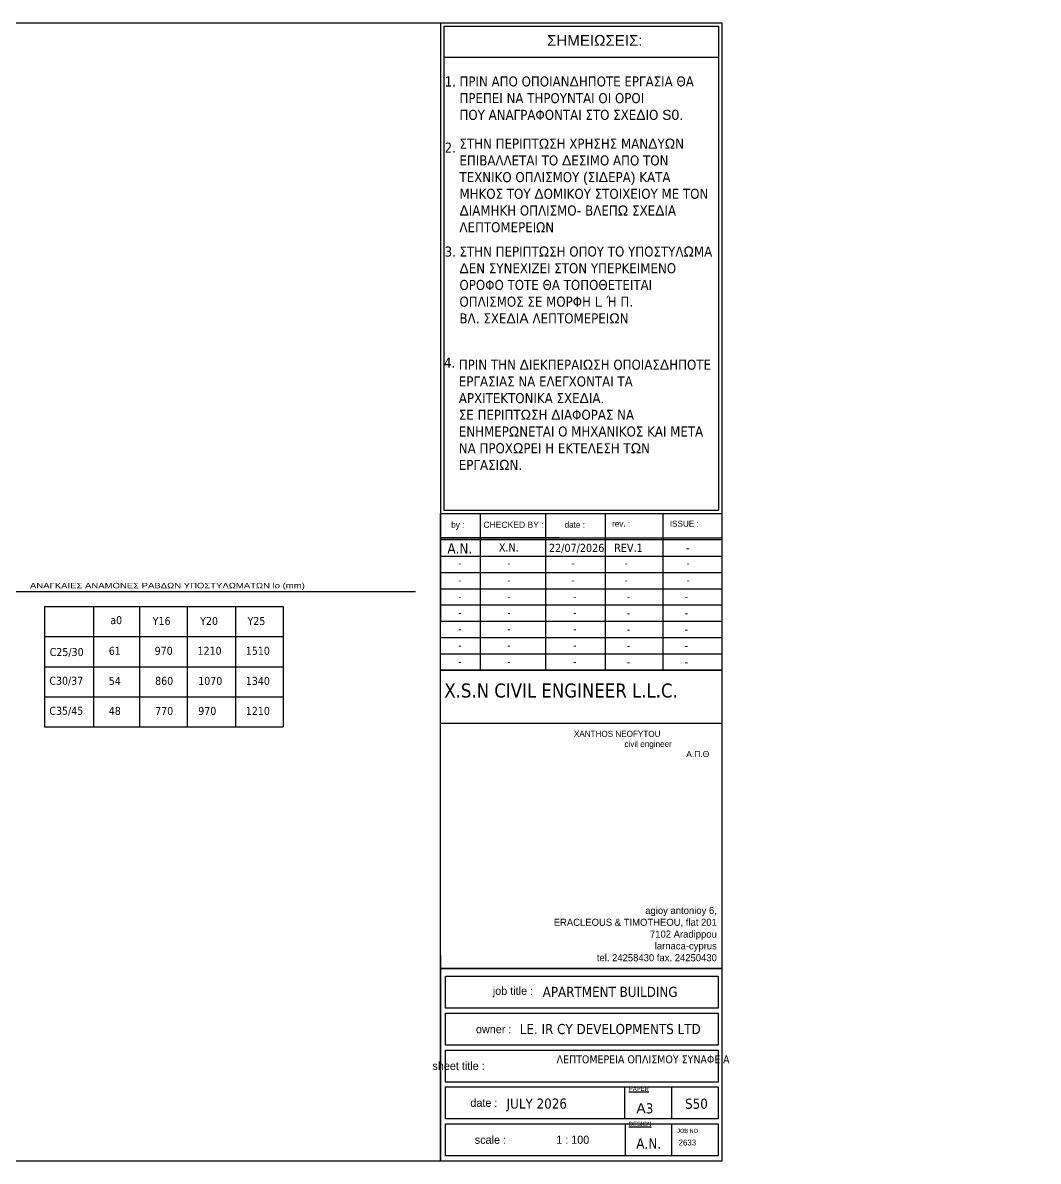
# Model space of a CAD drawing. Header units: millimetres. Extents: x -2171 to 1563, y -1758 to -1505.
# Drawn here: x 1410.67 to 1436.01, y -1619.64 to -1591.24 of the extents above; entities that cross this region are included whole.
import ezdxf

# ---------------------------------------------------------------- set-up
doc = ezdxf.new("R2010")
doc.units = ezdxf.units.MM
for name, color, linetype in [('-S-A3 PAGE', 3, 'Continuous'), ('-S_TEXT', 3, 'Continuous'), ('ANOIGMATA', 7, 'Continuous'), ('pinakaki', 153, 'Continuous')]:
    doc.layers.add(name, color=color, linetype=linetype)
doc.layers.add('TEXT', color=20, linetype='Continuous', lineweight=13)
doc.styles.add('S2Arl454_B_1248_161', font='arial.ttf', dxfattribs={"width": 1.247668, "height": 0.045415})
doc.styles.get("Standard").update_dxf_attribs({"font": 'tahoma.ttf'})

# ---------------------------------------------------------------- blocks, each defined once
blk = doc.blocks.new('PINAKAKI 1')
at = {"layer": '-S-A3 PAGE', "ltscale": 5}
blk.add_line((8.215, -1.285), (1.36, -1.285), dxfattribs=at)
at = {"color": 0}
for p, q in [((1.278, -0.415), (1.278, -15.374)), ((1.278, -0.415), (8.298, -0.415)), ((1.36, -0.497), (1.36, -12.571)), ((1.36, -0.497), (8.215, -0.497)), ((8.215, -0.497), (8.215, -12.571)), ((8.298, -0.415), (8.297, -12.653)), ((1.277, -12.653), (8.297, -12.653)), ((1.359, -12.571), (8.214, -12.571)), ((2.267, -12.653), (2.267, -16.563)), ((3.907, -16.563), (3.907, -12.653)), ((5.394, -16.563), (5.394, -12.653)), ((6.835, -16.563), (6.835, -12.653)), ((4.251, -13.262), (1.279, -13.262)), ((1.279, -13.262), (8.298, -13.262)), ((8.298, -13.313), (1.279, -13.313)), ((8.298, -13.262), (8.298, -13.313)), ((8.298, -17.893), (1.279, -17.893)), ((1.279, -23.681), (1.279, -28.815)), ((1.401, -24.996), (1.401, -24.197)), ((1.401, -25.917), (1.401, -25.119)), ((1.401, -26.839), (1.401, -26.04)), ((1.401, -27.76), (1.401, -26.961)), ((1.401, -28.682), (1.401, -27.883))]:
    blk.add_line(p, q, dxfattribs=at)
at = {"color": 3}
blk.add_line((8.298, -14.478), (8.298, -16.563), dxfattribs=at)
at = {"color": 0}
for points in [[(1.279, -12.653), (8.298, -12.653), (8.298, -16.563), (1.279, -16.563)], [(1.279, -12.653), (8.298, -12.653), (8.298, -16.563), (1.279, -16.563)], [(1.279, -16.563), (8.298, -16.563), (8.298, -24.01), (1.279, -24.01)], [(1.279, -24.01), (8.298, -24.01), (8.298, -28.815), (1.279, -28.815)]]:
    blk.add_lwpolyline(points, close=True, dxfattribs=at)
for points in [[(1.279, -13.72), (8.298, -13.72)], [(1.279, -14.126), (8.298, -14.126)], [(1.279, -14.532), (8.298, -14.532)], [(1.279, -14.938), (8.298, -14.938)], [(1.279, -15.345), (8.298, -15.345)], [(1.279, -15.751), (8.298, -15.751)], [(1.279, -16.157), (8.298, -16.157)], [(1.401, -24.197), (8.202, -24.197), (8.202, -24.996), (1.401, -24.996)], [(1.401, -25.119), (8.202, -25.119), (8.202, -25.917), (1.401, -25.917)], [(1.401, -26.04), (8.202, -26.04), (8.202, -26.839), (1.401, -26.839)], [(1.401, -26.961), (8.202, -26.961), (8.202, -27.76), (1.401, -27.76)], [(5.866, -26.961), (5.866, -27.76)], [(7.044, -26.961), (7.044, -27.76)], [(1.401, -27.883), (8.202, -27.883), (8.202, -28.682), (1.401, -28.682)], [(5.887, -27.883), (5.887, -28.682)], [(7.044, -27.883), (7.044, -28.682)]]:
    blk.add_lwpolyline(points, dxfattribs=at)
blk.add_lwpolyline([(1.279, -16.563), (8.298, -16.563)])
at = {"layer": '-S_TEXT', "color": 3}
for s, p in [('1.', (1.382, -2.005)), ('2.', (1.382, -3.655)), ('3.', (1.382, -6.248)), ('4.', (1.366, -9.017))]:
    blk.add_text(s, height=0.25, dxfattribs=at).set_placement(p)
at = {"layer": '-S_TEXT', "color": 3, "char_height": 0.25, "attachment_point": 1}
for s, insert in [('ΠΡΙΝ ΑΠΟ ΟΠΟΙΑΝ{\\fArial|b0|i0|c186|p34;Δ}ΗΠΟΤΕ ΕΡΓΑΣΙΑ ΘΑ ΠΡΕΠΕΙ ΝΑ ΤΗΡΟΥΝΤΑΙ ΟΙ ΟΡΟΙ\\PΠΟΥ ΑΝΑΓΡΑΦΟΝΤΑΙ ΣΤΟ ΣΧΕ{\\fArial|b0|i0|c186|p34;Δ}ΙΟ {\\fArial|b0|i0|c186|p34;S0.}', (1.751, -1.753)), ('ΣΤΗΝ ΠΕΡΙΠΤ{\\fArial|b0|i0|c186|p34;Ω}ΣΗ ΧΡΗΣΗΣ ΜΑΝ{\\fArial|b0|i0|c186|p34;Δ}Υ{\\fArial|b0|i0|c186|p34;Ω}Ν ΕΠΙΒΑΛΛΕΤΑΙ ΤΟ {\\fArial|b0|i0|c186|p34;Δ}ΕΣΙΜΟ ΑΠΟ ΤΟΝ ΤΕΧΝΙΚΟ ΟΠΛΙΣΜΟΥ {\\fArial|b0|i0|c186|p34;(}ΣΙ{\\fArial|b0|i0|c186|p34;Δ}ΕΡΑ{\\fArial|b0|i0|c186|p34;) }ΚΑΤΑ ΜΗΚΟΣ ΤΟΥ {\\fArial|b0|i0|c186|p34;Δ}ΟΜΙΚΟΥ ΣΤΟΙΧΕΙΟΥ ΜΕ ΤΟΝ {\\fArial|b0|i0|c186|p34;Δ}ΙΑΜΗΚΗ ΟΠΛΙΣΜΟ{\\fArial|b0|i0|c186|p34;- }ΒΛΕΠ{\\fArial|b0|i0|c186|p34;Ω }ΣΧΕ{\\fArial|b0|i0|c186|p34;Δ}ΙΑ ΛΕΠΤΟΜΕΡΕΙΩΝ', (1.751, -3.306)), ('ΣΤΗΝ ΠΕΡΙΠΤ{\\fArial|b0|i0|c186|p34;Ω}ΣΗ ΟΠΟΥ ΤΟ ΥΠΟΣΤΥΛ{\\fArial|b0|i0|c186|p34;Ω}ΜΑ {\\fArial|b0|i0|c186|p34;Δ}ΕΝ ΣΥΝΕΧΙΖΕΙ ΣΤΟΝ ΥΠΕΡΚΕΙΜΕΝΟ ΟΡΟΦΟ ΤΟΤΕ ΘΑ ΤΟΠΟΘΕΤΕΙΤΑΙ ΟΠΛΙΣΜΟΣ ΣΕ ΜΟΡΦΗ {\\fArial|b0|i0|c186|p34;L }Ή Π{\\fArial|b0|i0|c186|p34;.  \\P}ΒΛ{\\fArial|b0|i0|c186|p34;. }ΣΧΕ{\\fArial|b0|i0|c186|p34;Δ}Ι{\\fArial|b0|i0|c186|p34;A }ΛΕΠΤΟΜΕΡΕΙ{\\fArial|b0|i0|c186|p34;Ω}Ν', (1.751, -5.996)), ('ΠΡΙΝ ΤΗΝ {\\fArial|b0|i0|c186|p34;Δ}ΙΕΚΠΕΡΑΙ{\\fArial|b0|i0|c186|p34;Ω}ΣΗ ΟΠΟΙΑΣ{\\fArial|b0|i0|c186|p34;Δ}ΗΠΟΤΕ ΕΡΓΑΣΙΑΣ ΝΑ ΕΛΕΓΧΟΝΤΑΙ ΤΑ ΑΡΧΙΤΕΚΤΟΝΙΚΑ ΣΧΕ{\\fArial|b0|i0|c186|p34;Δ}ΙΑ{\\fArial|b0|i0|c186|p34;.\\P}ΣΕ ΠΕΡΙΠΤ{\\fArial|b0|i0|c186|p34;Ω}ΣΗ {\\fArial|b0|i0|c186|p34;Δ}ΙΑΦΟΡΑΣ ΝΑ ΕΝΗΜΕΡ{\\fArial|b0|i0|c186|p34;Ω}ΝΕΤΑΙ Ο ΜΗΧΑΝΙΚΟΣ ΚΑΙ ΜΕΤΑ ΝΑ ΠΡΟΧ{\\fArial|b0|i0|c186|p34;Ω}ΡΕΙ Η ΕΚΤΕΛΕΣΗ Τ{\\fArial|b0|i0|c186|p34;Ω}Ν ΕΡΓΑΣΙ{\\fArial|b0|i0|c186|p34;Ω}Ν{\\fArial|b0|i0|c186|p34;.}', (1.735, -8.819))]:
    blk.add_mtext_dynamic_manual_height_columns(s, width=6.38621, gutter_width=1, heights=[0], dxfattribs=dict(at, insert=insert))
at = {"layer": 'ANOIGMATA', "attachment_point": 1}
for s, insert, char_height, width in [('\\pi4.5494;{\\fBankGothic Lt BT|b0|i0|c0|p34;\\H1.5x;\\C7;XANTHOS NEOFYTOU\\P\\pi5.8103;civil engineer\\P\\pi7.351;\\fArial|b0|i0|c161|p34;Α.Π.Θ}', (0.057, -18.077), 0.10094, 7.9171), ('\\pxqr;{\\fBankGothic Lt BT|b0|i0|c161|p34;\\H1.1667x;\\C0;agioy antonioy 6,\\PERACLEOUS & TIMOTHEOU, flat 201\\P7102 Aradippou\\Plarnaca-cyprus\\Ptel. 24258430 fax. 24250430}', (0.114, -22.471), 0.15141, 8.05841), ('\\pxqr;{\\fBankGothic Lt BT|b0|i0|c0|p34;\\H1.5x;\\C7; \\H1.3333x; job title :}', (0.25, -24.463), 0.10094, 3.33818), ('\\A1;\\pxql;{\\H0.99983x;\\C7;APARTMENT BUILDING   \\H0.75013x; }', (3.827, -24.464), 0.25234, 5.34758), ('\\pxqr;{\\fBankGothic Lt BT|b0|i0|c0|p34;\\H1.5x;\\C7; \\H1.3333x; owner :}', (-0.291, -25.419), 0.10094, 3.33818), ('\\A1;{\\C7;LE. IR CY DEVELOPMENTS LTD  }', (3.255, -25.39), 0.2523, 5.34758), ('{\\fBankGothic Lt BT|b0|i0|c0|p34;\\C7;     sheet title :}', (0.701, -26.335), 0.20187, 3.33818), ('\\pxi8.03;{\\fBankGothic Lt BT|b0|i0|c161|p34;\\H0.5x;\\L\\C7;PAPER\\H2x;\\l }', (4.271, -26.955), 0.2125, 3.51387), ('\\pxqr;{\\fBankGothic Lt BT|b0|i0|c0|p34;\\C7; date :}', (-0.64, -27.256), 0.20187, 3.33818), ('{\\fTahoma|b0|i0|c0|p34;\\C7;JULY 2026}', (2.927, -27.25), 0.25234, 4.57511), ('\\pxi8.03;{\\fBankGothic Lt BT|b0|i0|c0|p34;\\H0.5x;\\L\\C7;DESIGN\\H2x;\\l }', (4.271, -27.831), 0.2125, 3.51387), ('\\pxi8.03;{\\fBankGothic Lt BT|b0|i0|c0|p34;\\C7;JOB NO}', (6.372, -28.006), 0.10094, 3.33818), ('\\pxqr;{\\fBankGothic Lt BT|b0|i0|c0|p34;\\C7; scale :}', (-0.425, -28.178), 0.20187, 3.33818), ('\\pxi8.03;{\\fBankGothic Lt BT|b0|i0|c161|p34;\\C7;2\\fBankGothic Lt BT|b0|i0|c0|p34;633}', (6.041, -28.275), 0.14671, 4.85205)]:
    blk.add_mtext(s, dxfattribs=dict(at, insert=insert, char_height=char_height, width=width))
at = {"layer": 'ANOIGMATA', "char_height": 0.25234, "attachment_point": 1}
for s, insert in [('{\\fArial|b0|i0|c186|p34;A}3', (6.163, -27.369)), ('A{\\fArial|b0|i0|c186|p34;.}N{\\fArial|b0|i0|c186|p34;.}', (6.163, -28.245))]:
    blk.add_mtext_dynamic_manual_height_columns(s, width=10.89316, gutter_width=1, heights=[0], dxfattribs=dict(at, insert=insert))
at = {"layer": 'pinakaki', "ltscale": 0.005, "insert": (3.937, -0.72), "char_height": 0.26955, "width": 6.67467, "attachment_point": 1}
blk.add_mtext('{\\fArial|b0|i0|c161|p34;ΣΗΜΕΙΩΣΕΙΣ:}', dxfattribs=at)
at = {"layer": 'TEXT', "insert": (16.19, -12.366), "char_height": 0.25391, "width": 1.26753, "attachment_point": 1}
blk.add_mtext('{\\fTahoma|b0|i0|c0|p34;\\H0.8x;\\C7; }', dxfattribs=at)
at = {"layer": 'TEXT', "color": 0, "attachment_point": 1}
for s, insert, char_height, width in [('\\pxqc;{\\fBankGothic Lt BT|b0|i0|c161|p34;\\C7;by :}', (1.252, -12.861), 0.15234, 0.91751), ('\\pxqc;{\\fArial|b0|i0|c186|p34;\\C7;CHECKED BY\\fBankGothic Lt BT|b0|i0|c161|p34; :}', (1.828, -12.861), 0.15234, 2.53906), ('\\pxqc;{\\fBankGothic Lt BT|b0|i0|c0|p34;\\C7;date :}', (3.359, -12.861), 0.15234, 2.53906), ('{\\fBankGothic Lt BT|b0|i0|c161|p34;\\C7;rev\\fBankGothic Lt BT|b0|i0|c0|p34;.\\fBankGothic Lt BT|b0|i0|c161|p34; :}', (5.557, -12.835), 0.152344, 2.53906), ('{\\fBankGothic Lt BT|b0|i0|c0|p34;\\C7;ISSUE\\fBankGothic Lt BT|b0|i0|c161|p34; :}', (6.998, -12.835), 0.15234, 2.53906), ('\\pxqc;{\\fTahoma|b0|i0|c0|p34;\\C7;A\\fTahoma|b0|i0|c161|p34;.\\fTahoma|b0|i0|c0|p34;N\\fTahoma|b0|i0|c161|p34;.}', (1.252, -13.402), 0.253906, 1.01563), ('\\pxqc;{\\fTahoma|b0|i0|c0|p34;\\H0.8x;\\C7;X.N.}', (1.712, -13.402), 0.25391, 2.53906), ('{\\C7;22/07/2026}', (3.984, -13.413), 0.20313, 1.35307), ('\\pxqc;{\\fTahoma|b0|i0|c0|p34;\\H0.8x;\\C7;REV.1}', (5.333, -13.41), 0.25391, 1.26753), ('\\pxqc;{\\fTahoma|b0|i0|c0|p34;\\H0.8x;\\C7; \\fTahoma|b0|i0|c161|p34;-}', (6.775, -13.41), 0.25391, 1.26753), ('\\pxqc;{\\fTahoma|b0|i0|c0|p34;\\H0.8x;\\C7;-}', (1.252, -13.79), 0.25391, 1.01563), ('\\pxqc;{\\fTahoma|b0|i0|c0|p34;\\H0.8x;\\C7;-}', (1.712, -13.79), 0.25391, 2.53906), ('\\pxqc;{\\fTahoma|b0|i0|c0|p34;\\H0.8x;\\C7;   -}', (3.198, -13.79), 0.25391, 2.53906), ('\\pxqc;{\\fTahoma|b0|i0|c0|p34;\\H0.8x;\\C7;-}', (4.64, -13.79), 0.25391, 2.53906), ('\\pxqc;{\\fTahoma|b0|i0|c0|p34;\\H0.8x;\\C7;-}', (6.186, -13.79), 0.25391, 2.53906), ('\\pxqc;{\\fTahoma|b0|i0|c0|p34;\\H0.8x;\\C7;-}', (1.252, -14.214), 0.25391, 1.01563), ('\\pxqc;{\\fTahoma|b0|i0|c0|p34;\\H0.8x;\\C7;-}', (1.712, -14.214), 0.25391, 2.53906), ('\\pxqc;{\\fTahoma|b0|i0|c0|p34;\\H0.8x;\\C7;   -}', (3.198, -14.214), 0.25391, 2.53906), ('\\pxqc;{\\fTahoma|b0|i0|c0|p34;\\H0.8x;\\C7;-}', (4.64, -14.214), 0.25391, 2.53906), ('\\pxqc;{\\fTahoma|b0|i0|c0|p34;\\H0.8x;\\C7;-}', (6.186, -14.214), 0.25391, 2.53906), ('\\pxqc;{\\fTahoma|b0|i0|c0|p34;\\H0.8x;\\C7;-}', (1.252, -14.62), 0.25391, 1.01563), ('\\pxqc;{\\fTahoma|b0|i0|c0|p34;\\H0.8x;\\C7;-}', (1.712, -14.62), 0.25391, 2.53906), ('\\pxqc;{\\fTahoma|b0|i0|c0|p34;\\H0.8x;\\C7;-}', (3.359, -14.62), 0.25391, 2.53906), ('\\pxqc;{\\fTahoma|b0|i0|c161|p34;\\H0.8x;\\C7;-}', (5.333, -14.629), 0.25391, 1.26753), ('\\pxqc;{\\fTahoma|b0|i0|c161|p34;\\H0.8x;\\C7;-}', (6.775, -14.629), 0.25391, 1.26753), ('\\pxqc;{\\fTahoma|b0|i0|c0|p34;\\H0.8x;\\C7;-}', (1.252, -15.027), 0.25391, 1.01563), ('\\pxqc;{\\fTahoma|b0|i0|c0|p34;\\H0.8x;\\C7;-}', (1.712, -15.027), 0.25391, 2.53906), ('\\pxqc;{\\fTahoma|b0|i0|c0|p34;\\H0.8x;\\C7;-}', (3.359, -15.027), 0.25391, 2.53906), ('\\pxqc;{\\fTahoma|b0|i0|c161|p34;\\H0.8x;\\C7;-}', (5.333, -15.035), 0.25391, 1.26753), ('\\pxqc;{\\fTahoma|b0|i0|c161|p34;\\H0.8x;\\C7;-}', (6.775, -15.035), 0.25391, 1.26753), ('\\pxqc;{\\fTahoma|b0|i0|c0|p34;\\H0.8x;\\C7;-}', (1.252, -15.433), 0.25391, 1.01563), ('\\pxqc;{\\fTahoma|b0|i0|c0|p34;\\H0.8x;\\C7;-}', (1.712, -15.433), 0.25391, 2.53906), ('\\pxqc;{\\fTahoma|b0|i0|c0|p34;\\H0.8x;\\C7;-}', (3.359, -15.433), 0.25391, 2.53906), ('\\pxqc;{\\fTahoma|b0|i0|c161|p34;\\H0.8x;\\C7;-}', (5.333, -15.442), 0.25391, 1.26753), ('\\pxqc;{\\fTahoma|b0|i0|c161|p34;\\H0.8x;\\C7;-}', (6.775, -15.442), 0.25391, 1.26753), ('\\pxqc;{\\fTahoma|b0|i0|c0|p34;\\H0.8x;\\C7;-}', (1.252, -15.839), 0.25391, 1.01563), ('\\pxqc;{\\fTahoma|b0|i0|c0|p34;\\H0.8x;\\C7;-}', (1.712, -15.839), 0.25391, 2.53906), ('\\pxqc;{\\fTahoma|b0|i0|c0|p34;\\H0.8x;\\C7;-}', (3.359, -15.839), 0.25391, 2.53906), ('\\pxqc;{\\fTahoma|b0|i0|c161|p34;\\H0.8x;\\C7;-}', (5.333, -15.848), 0.25391, 1.26753), ('\\pxqc;{\\fTahoma|b0|i0|c161|p34;\\H0.8x;\\C7;-}', (6.775, -15.848), 0.25391, 1.26753), ('\\pxqc;{\\fTahoma|b0|i0|c0|p34;\\H0.8x;\\C7;-}', (1.252, -16.245), 0.25391, 1.01563), ('\\pxqc;{\\fTahoma|b0|i0|c0|p34;\\H0.8x;\\C7;-}', (1.712, -16.245), 0.25391, 2.53906), ('\\pxqc;{\\fTahoma|b0|i0|c0|p34;\\H0.8x;\\C7;-}', (3.359, -16.245), 0.25391, 2.53906), ('\\pxqc;{\\fTahoma|b0|i0|c161|p34;\\H0.8x;\\C7;-}', (5.333, -16.254), 0.25391, 1.26753), ('\\pxqc;{\\fTahoma|b0|i0|c161|p34;\\H0.8x;\\C7;-}', (6.775, -16.254), 0.25391, 1.26753), ('X.S.N CIVIL ENGINEER L.L.C.\\P', (1.373, -16.897), 0.35, 6.92207)]:
    blk.add_mtext(s, dxfattribs=dict(at, insert=insert, char_height=char_height, width=width))

msp = doc.modelspace()

# ---------------------------------------------------------------- linework, layer by layer
at = {"layer": '-S_TEXT', "color": 3, "linetype": 'Continuous', "ltscale": 0.5}
msp.add_lwpolyline([(1428.115, -1619.64), (1387.165, -1619.64), (1387.165, -1591.24), (1428.115, -1591.24)], close=True, dxfattribs=at)
at = {"color": 3}
msp.add_line((1420.4717, -1605.4329), (1386.5416, -1605.4329), dxfattribs=at)
for p, q in [((1411.2129, -1605.8029), (1411.2129, -1608.8029)), ((1411.2129, -1605.8029), (1417.1713, -1605.8029)), ((1412.4389, -1605.8029), (1412.4389, -1608.8029)), ((1413.5865, -1605.8029), (1413.5865, -1608.8029)), ((1414.7765, -1605.8029), (1414.7765, -1608.8029)), ((1415.9844, -1605.8029), (1415.9844, -1608.8029)), ((1417.1713, -1605.8029), (1417.1713, -1608.8029)), ((1411.2129, -1606.5529), (1417.1713, -1606.5529)), ((1411.2129, -1607.3029), (1417.1713, -1607.3029)), ((1411.2129, -1607.3029), (1417.1713, -1607.3029)), ((1411.2129, -1608.0529), (1417.1713, -1608.0529)), ((1411.2129, -1608.0529), (1417.1713, -1608.0529)), ((1411.2129, -1608.8029), (1417.1713, -1608.8029)), ((1411.2129, -1608.8029), (1417.1713, -1608.8029))]:
    msp.add_line(p, q)

# ---------------------------------------------------------------- block references
at = {"linetype": 'Continuous'}
msp.add_blockref('PINAKAKI 1', (1419.8174, -1590.8253), dxfattribs=at)

# ---------------------------------------------------------------- texts
at = {"color": 7, "style": 'S2Arl454_B_1248_161', "width": 1.247668}
msp.add_text('ΑΝΑΓΚΑΙΕΣ ΑΝΑΜΟΝΕΣ ΡΑΒΔΩΝ ΥΠΟΣΤΥΛΩΜΑΤΩΝ lo (mm)', height=0.136246, dxfattribs=at).set_placement((1410.8549, -1605.3483))
for s, p in [('a0', (1412.8576, -1606.2413)), ('Y16', (1413.9165, -1606.2635)), ('Y20', (1415.0991, -1606.2635)), ('Y25', (1416.2814, -1606.2635)), ('C25/30', (1411.3473, -1607.0371)), ('61', (1412.8196, -1607.007)), ('970', (1413.9645, -1607.007)), ('1210', (1415.0339, -1607.007)), ('1510', (1416.2381, -1607.007)), ('C30/37', (1411.3381, -1607.7529)), ('54', (1412.8196, -1607.757)), ('860', (1413.9761, -1607.757)), ('1070', (1415.0512, -1607.757)), ('1340', (1416.2381, -1607.757)), ('C35/45', (1411.3381, -1608.5029)), ('48', (1412.8196, -1608.507)), ('770', (1413.9761, -1608.507)), ('970', (1415.0512, -1608.507)), ('1210', (1416.2381, -1608.507))]:
    msp.add_text(s, height=0.2).set_placement(p)
at = {"layer": 'ANOIGMATA'}
msp.add_text('S50', height=0.25234, dxfattribs=at).set_placement((1427.1972, -1618.3311))
at = {"layer": 'ANOIGMATA', "attachment_point": 1}
for s, insert, char_height, width in [('\\A1;{\\fTahoma|b0|i0|c161|p34;\\C7;ΛΕΠΤΟΜΕΡΕΙΑ ΟΠΛΙΣΜΟΥ ΣΥΝΑΦΕΙΑ}', (1423.9917, -1616.9979), 0.2, 4.08344), ('\\pxqr;{\\fBankGothic Lt BT|b0|i0|c0|p34;\\C7; 1 : 100}', (1421.4685, -1619.0031), 0.201875, 3.338181)]:
    msp.add_mtext(s, dxfattribs=dict(at, insert=insert, char_height=char_height, width=width))

doc.saveas('drawing.dxf')
